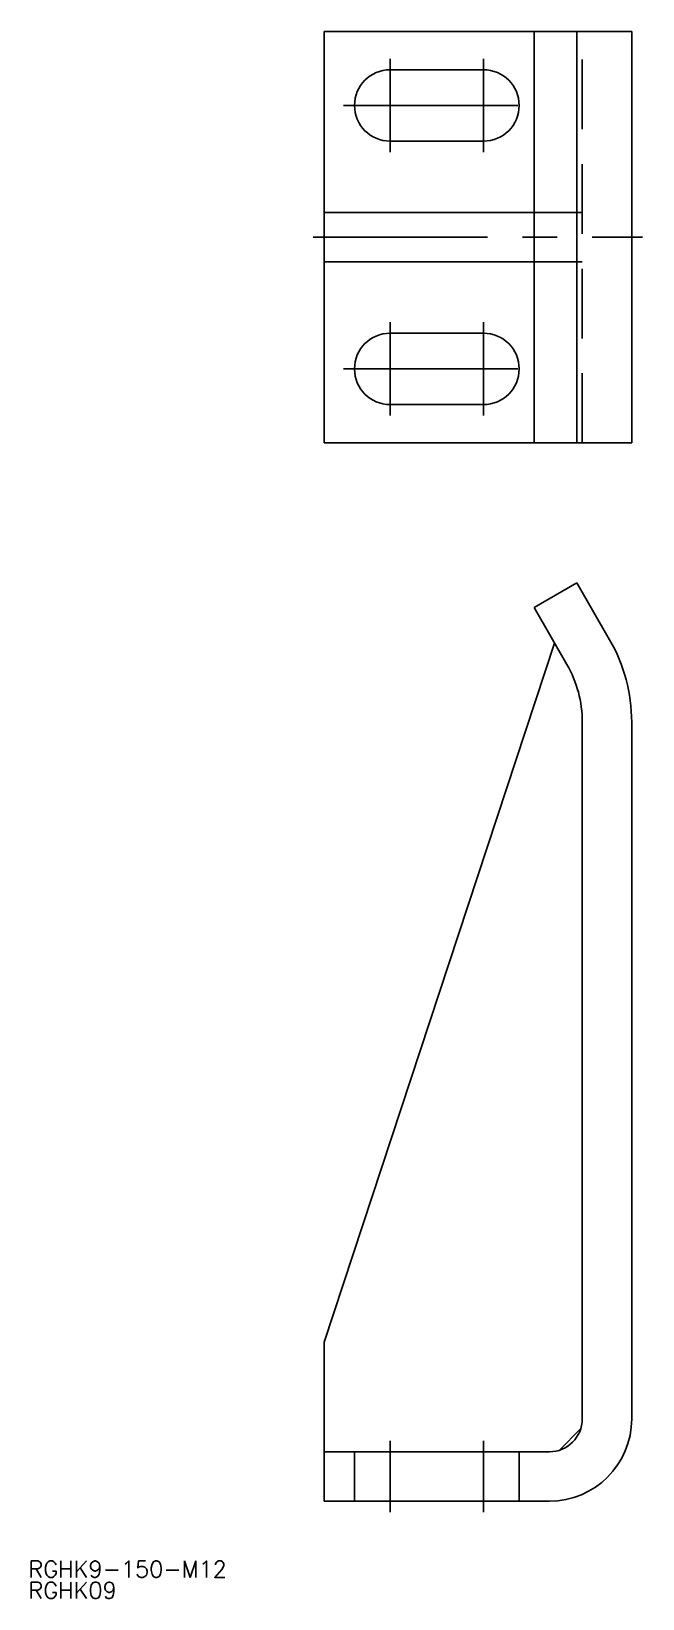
# Model space of a CAD drawing. Extents: x -53 to 58, y -18 to 268.
import ezdxf

# ---------------------------------------------------------------- set-up
doc = ezdxf.new("R2010")
doc.units = 0
doc.linetypes.add('CENTER', pattern=[50.8, 31.75, -6.35, 6.35, -6.35])
doc.linetypes.add('DASHED', pattern=[19.05, 12.7, -6.35])
doc.layers.get('0').update_dxf_attribs({"linetype": 'CONTINUOUS'})
doc.layers.add('CENTER', color=1, linetype='CENTER')
doc.styles.get("Standard").update_dxf_attribs({"font": 'txt.shx', "height": 3, "bigfont": 'bigfont.shx'})

# ---------------------------------------------------------------- blocks, each defined once
blk = doc.blocks.new('*U2')
at = {"color": 7, "linetype": 'CONTINUOUS'}
blk.add_text('RGHK9-150-M12', height=3, dxfattribs=at).set_placement((-53.89, -13.87))
blk = doc.blocks.new('*U3')
at = {"color": 7, "linetype": 'CONTINUOUS'}
blk.add_text('RGHK09', height=3, dxfattribs=at).set_placement((-53.89, -17.75))

msp = doc.modelspace()

# ---------------------------------------------------------------- linework, layer by layer
at = {"color": 7, "linetype": 'CONTINUOUS'}
for p, q in [((0, 192.82), (0, 267.82)), ((0, 267.82), (56, 267.82)), ((38.21, 267.82), (38.21, 192.82)), ((46, 267.82), (46, 192.82)), ((56, 192.82), (56, 267.82)), ((12, 260.82), (29, 260.82)), ((12, 247.82), (29, 247.82)), ((0, 234.82), (38.21, 234.82)), ((0, 225.82), (38.21, 225.82)), ((12, 212.82), (29, 212.82)), ((12, 199.82), (29, 199.82)), ((0, 192.82), (56, 192.82)), ((46, 167.32), (38.21, 162.82)), ((51.98, 156.96), (46, 167.32)), ((44.19, 152.46), (38.21, 162.82)), ((0, 29), (41.93, 156.36)), ((47, 15), (47, 141.96)), ((56, 15), (56, 141.96)), ((0, 0), (0, 29)), ((42.77, 9.27), (46.73, 13.23)), ((0, 9), (41, 9)), ((0, 0), (41, 0))]:
    msp.add_line(p, q, dxfattribs=at)
at = {"color": 3, "linetype": 'DASHED'}
for p, q in [((47, 192.82), (47, 267.82)), ((38.21, 234.82), (47, 234.82)), ((38.21, 225.82), (47, 225.82)), ((5.5, 9), (5.5, 0)), ((35.5, 9), (35.5, 0))]:
    msp.add_line(p, q, dxfattribs=at)
at = {"color": 7, "linetype": 'CONTINUOUS'}
for centre, radius, start, end in [((12, 254.32), 6.5, 90, 270), ((29, 254.32), 6.5, 270, 90), ((12, 206.32), 6.5, 90, 270), ((29, 206.32), 6.5, 270, 90), ((26, 141.96), 30, 0, 30), ((26, 141.96), 21, 0, 30), ((41, 15), 15, 270, 0), ((41, 15), 6, 270, 0)]:
    msp.add_arc(centre, radius, start, end, dxfattribs=at)
at = {"layer": 'CENTER', "color": 1, "linetype": 'CENTER'}
for p, q in [((12, 262.82), (12, 245.82)), ((29, 262.82), (29, 245.82)), ((3.5, 254.32), (37.5, 254.32)), ((-2, 230.32), (58, 230.32)), ((12, 197.82), (12, 214.82)), ((29, 197.82), (29, 214.82)), ((3.5, 206.32), (37.5, 206.32)), ((12, 11), (12, -2)), ((29, 11), (29, -2))]:
    msp.add_line(p, q, dxfattribs=at)

# ---------------------------------------------------------------- block references
at = {"color": 7, "linetype": 'CONTINUOUS'}
for name in ['*U2', '*U3']:
    msp.add_blockref(name, (0, 0), dxfattribs=at)

doc.saveas('drawing.dxf')
